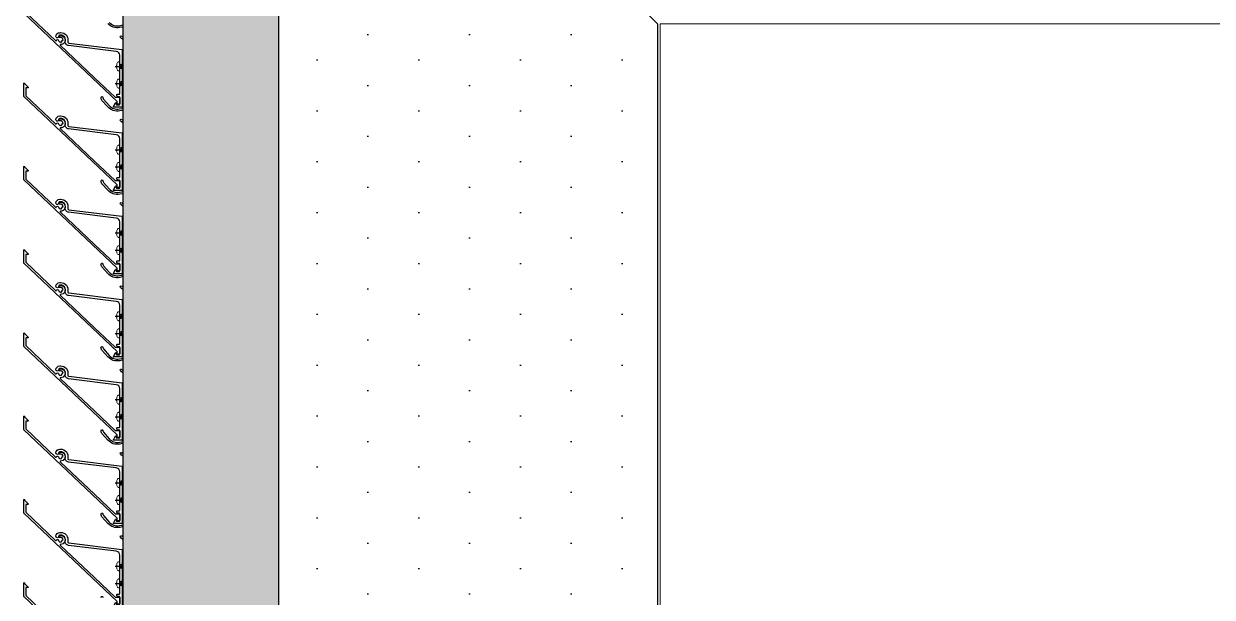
# Model space of a CAD drawing. Header units: millimetres. Extents: x 3774 to 718460, y -768339 to 192544.
# Drawn here: x 347275 to 348203, y -719597 to -719149 of the extents above; entities that cross this region are included whole.
import ezdxf

# ---------------------------------------------------------------- set-up
doc = ezdxf.new("R2010")
doc.units = ezdxf.units.MM
doc.set_wipeout_variables(frame=1)
doc.linetypes.add('CENTER', pattern=[50.8, 31.75, -6.35, 6.35, -6.35])
doc.linetypes.add('XKITLINE00', pattern=[0])
for name, color, linetype in [('010 - ASPG_ACCESSORIES_MAIN_COLOR_1', 7, 'Continuous'), ('010 - ASPG_EXTR_DEF_SUB', 7, 'Continuous'), ('010 - ASPG_EXTR_MAIN_COLOR_2', 7, 'Continuous'), ('010 - ASPG_FLASHING_MAIN_COLOR_2', 7, 'Continuous'), ('010 - ASPG_FLASHING_MAIN_COLOR_4', 7, 'Continuous'), ('010 - ASPG_FLASHING_WIPEOUT_', 7, 'Continuous'), ('010 - ASPG_FRAMING_MAIN_COLOR_2', 7, 'Continuous'), ('010 - ASPG_FRAMING_SUB_COLOR_2', 7, 'Continuous'), ('010 - ASPG_FRAMING_WIPEOUT_', 7, 'Continuous'), ('BOLT & SCREW', 7, 'Continuous'), ('Center Line', 7, 'CENTER')]:
    doc.layers.add(name, color=color, linetype=linetype)
for name, color, linetype, lineweight in [('12-GRID', 7, 'CENTER', 13), ('Bolt', 7, 'Continuous', 0), ('Part', 7, 'Continuous', 0), ('SCREW', 7, 'Continuous', 5)]:
    doc.layers.add(name, color=color, linetype=linetype, lineweight=lineweight)

# ---------------------------------------------------------------- blocks, each defined once
blk = doc.blocks.new('*A1983080')
at = {"layer": 'Part', "color": 7, "linetype": 'XKITLINE00', "lineweight": 0}
for p, q in [((1757.560001, -43.935998), (1756.679997, -43.935998)), ((1757.560001, -45.695998), (1757.560001, -43.935998)), ((1756.679998, -45.695998), (1757.560001, -45.695998))]:
    blk.add_line(p, q, dxfattribs=at)
blk = doc.blocks.new('*A1993081')
at = {"layer": 'Part', "color": 7, "linetype": 'XKITLINE00', "lineweight": 0}
for p, q in [((1756.679997, -43.775998), (1757.720001, -43.775998)), ((1757.560001, -43.935998), (1757.720001, -43.775998)), ((1757.720001, -43.775998), (1757.720001, -45.855998)), ((1757.560001, -45.695998), (1757.720001, -45.855998)), ((1757.720001, -45.855998), (1756.679998, -45.855998))]:
    blk.add_line(p, q, dxfattribs=at)
blk = doc.blocks.new('*A2013083')
at = {"layer": 'Part', "color": 7, "linetype": 'XKITLINE00', "lineweight": 0}
for p, q in [((1755.679976, -42.576001), (1755.679976, -42.416001)), ((1758.079995, -61.615963), (1758.079976, -42.415999))]:
    blk.add_line(p, q, dxfattribs=at)
blk = doc.blocks.new('*A2643146')
at = {"layer": 'Part', "color": 7, "linetype": 'XKITLINE00', "lineweight": 0}
for p, q in [((1756.840001, -44.791998), (1756.840001, -44.311998)), ((1757.320001, -44.311998), (1756.840001, -44.311998)), ((1757.320001, -44.791998), (1757.320001, -44.311998)), ((1756.840001, -44.751998), (1757.320001, -44.751998))]:
    blk.add_line(p, q, dxfattribs=at)
blk = doc.blocks.new('*A2653147')
at = {"layer": 'Bolt'}
for points in [[(1756.924, -44.792), (1756.924, -44.752), (1757.236, -44.752), (1757.236, -44.792)], [(1757.024, -44.84), (1757.024, -44.792), (1757.136, -44.792), (1757.136, -44.84)]]:
    blk.add_hatch(color=7, dxfattribs=at).paths.add_polyline_path(points, flags=17)
at = {"layer": 'Bolt', "color": 7, "linetype": 'XKITLINE00', "lineweight": 0}
for p, q in [((1757.08, -44.9034), (1757.08, -44.56)), ((1756.924, -44.792), (1756.924, -44.752)), ((1757.236, -44.792), (1757.236, -44.752)), ((1757.024, -44.84), (1757.024, -44.792)), ((1757.136, -44.84), (1757.136, -44.792))]:
    blk.add_line(p, q, dxfattribs=at)
blk = doc.blocks.new('*A2663148')
at = {"layer": 'Bolt'}
for points in [[(1757.2517, -44.1546), (1757.256, -44.176), (1757.2517, -44.1974), (1757.2396, -44.2156), (1757.2214, -44.2277), (1757.2, -44.232), (1756.96, -44.232), (1756.9386, -44.2277), (1756.9204, -44.2156), (1756.9083, -44.1974), (1756.904, -44.176), (1756.9083, -44.1546), (1756.9204, -44.1364), (1756.9386, -44.1243), (1756.96, -44.12), (1757.2, -44.12), (1757.2214, -44.1243), (1757.2396, -44.1364)], [(1757.2517, -45.4346), (1757.256, -45.456), (1757.2517, -45.4774), (1757.2396, -45.4956), (1757.2214, -45.5077), (1757.2, -45.512), (1756.96, -45.512), (1756.9386, -45.5077), (1756.9204, -45.4956), (1756.9083, -45.4774), (1756.904, -45.456), (1756.9083, -45.4346), (1756.9204, -45.4164), (1756.9386, -45.4043), (1756.96, -45.4), (1757.2, -45.4), (1757.2214, -45.4043), (1757.2396, -45.4164)]]:
    blk.add_hatch(color=7, dxfattribs=at).paths.add_polyline_path(points, flags=17)
at = {"layer": 'Bolt', "color": 7, "linetype": 'XKITLINE00', "lineweight": 0}
for p, q in [((1757.08, -44.064), (1757.08, -44.288)), ((1756.968, -44.176), (1757.192, -44.176)), ((1757.08, -45.344), (1757.08, -45.568)), ((1756.968, -45.456), (1757.192, -45.456))]:
    blk.add_line(p, q, dxfattribs=at)
blk = doc.blocks.new('*A2673149')
at = {"layer": 'Bolt', "color": 7, "linetype": 'XKITLINE00', "lineweight": 0}
for p, q in [((1756.199997, -44.463998), (1756.199997, -44.53859)), ((1756.087997, -44.575998), (1756.162589, -44.575998)), ((1756.311997, -44.575998), (1756.237405, -44.575998)), ((1756.199997, -44.687998), (1756.199997, -44.613406)), ((1756.199997, -44.943998), (1756.199997, -45.01859)), ((1756.087997, -45.055998), (1756.162589, -45.055998)), ((1756.199997, -45.167998), (1756.199997, -45.093406)), ((1756.311997, -45.055998), (1756.237405, -45.055998))]:
    blk.add_line(p, q, dxfattribs=at)
blk = doc.blocks.new('*A2703152')
at = {"layer": 'Bolt'}
for points in [[(1756.1891, -44.6309), (1756.1786, -44.6277), (1756.1689, -44.6226), (1756.1604, -44.6156), (1756.1534, -44.6071), (1756.1483, -44.5974), (1756.1451, -44.5869), (1756.144, -44.576), (1756.1451, -44.5651), (1756.1483, -44.5546), (1756.1534, -44.5449), (1756.1604, -44.5364), (1756.1689, -44.5294), (1756.1786, -44.5243), (1756.1891, -44.5211), (1756.2, -44.52), (1756.2109, -44.5211), (1756.2214, -44.5243), (1756.2311, -44.5294), (1756.2396, -44.5364), (1756.2466, -44.5449), (1756.2517, -44.5546), (1756.2549, -44.5651), (1756.256, -44.576), (1756.2549, -44.5869), (1756.2517, -44.5974), (1756.2466, -44.6071), (1756.2396, -44.6156), (1756.2311, -44.6226), (1756.2214, -44.6277), (1756.2109, -44.6309), (1756.2, -44.632)], [(1756.1891, -45.1109), (1756.1786, -45.1077), (1756.1689, -45.1026), (1756.1604, -45.0956), (1756.1534, -45.0871), (1756.1483, -45.0774), (1756.1451, -45.0669), (1756.144, -45.056), (1756.1451, -45.0451), (1756.1483, -45.0346), (1756.1534, -45.0249), (1756.1604, -45.0164), (1756.1689, -45.0094), (1756.1786, -45.0043), (1756.1891, -45.0011), (1756.2, -45), (1756.2109, -45.0011), (1756.2214, -45.0043), (1756.2311, -45.0094), (1756.2396, -45.0164), (1756.2466, -45.0249), (1756.2517, -45.0346), (1756.2549, -45.0451), (1756.256, -45.056), (1756.2549, -45.0669), (1756.2517, -45.0774), (1756.2466, -45.0871), (1756.2396, -45.0956), (1756.2311, -45.1026), (1756.2214, -45.1077), (1756.2109, -45.1109), (1756.2, -45.112)]]:
    blk.add_hatch(color=7, dxfattribs=at).paths.add_polyline_path(points, flags=17)
at = {"layer": 'Bolt', "color": 7, "linetype": 'XKITLINE00', "lineweight": 0}
for p, q in [((1756.2, -44.688), (1756.2, -44.464)), ((1756.312, -44.576), (1756.088, -44.576)), ((1756.2, -45.168), (1756.2, -44.944)), ((1756.312, -45.056), (1756.088, -45.056))]:
    blk.add_line(p, q, dxfattribs=at)
blk = doc.blocks.new('*A3013183')
at = {"layer": 'Part', "color": 7, "linetype": 'XKITLINE00', "lineweight": 0}
for p, q in [((1756.744001, -44.415998), (1756.680001, -44.415998)), ((1756.680001, -44.415998), (1756.680001, -45.215998)), ((1756.744001, -44.791998), (1756.744001, -44.415998)), ((1757.480001, -44.415998), (1757.416001, -44.415998)), ((1757.416001, -44.415998), (1757.416001, -44.791998)), ((1757.480001, -45.215998), (1757.480001, -44.415998)), ((1757.416001, -44.791998), (1756.744001, -44.791998)), ((1756.744001, -45.215998), (1756.744001, -44.839998)), ((1756.744001, -44.839998), (1757.416001, -44.839998)), ((1757.416001, -44.839998), (1757.416001, -45.215998)), ((1756.680001, -45.215998), (1756.744001, -45.215998)), ((1757.416001, -45.215998), (1757.480001, -45.215998))]:
    blk.add_line(p, q, dxfattribs=at)
blk = doc.blocks.new('*A3023184')
at = {"layer": 'Part', "color": 7, "linetype": 'XKITLINE00', "lineweight": 0}
for p, q in [((1756.679997, -42.576001), (1755.679997, -42.576001)), ((1755.679997, -42.576001), (1755.680001, -60.975964)), ((1755.744001, -60.975964), (1755.743997, -42.576001)), ((1756.616001, -60.975963), (1756.615997, -42.576001)), ((1756.679997, -44.415998), (1756.679997, -42.576001)), ((1756.680001, -58.815998), (1756.679998, -45.215998))]:
    blk.add_line(p, q, dxfattribs=at)
blk = doc.blocks.new('*A3363218')
at = {"layer": 'Part', "color": 7, "linetype": 'XKITLINE00', "lineweight": 0}
blk.add_line((1758.079976, -42.416003), (1770.88, -42.416003), dxfattribs=at)
blk = doc.blocks.new('W-1-PP19-SE-ENT3_20260407-084553_PP19_ENT3_LOPL')
at = {"color": 7, "lineweight": 0, "xscale": 125, "yscale": 125, "zscale": 125}
for name in ['*A3363218', '*A2013083', '*A3023184', '*A1993081', '*A1983080', '*A2663148', '*A2643146', '*A3013183', '*A2673149', '*A2703152', '*A2653147']:
    blk.add_blockref(name, (-226235, 11475), dxfattribs=at)
blk = doc.blocks.new('PZG35-9D5')
at = {"layer": 'Center Line', "color": 7}
blk.add_line((0, 3.73), (0, -10.53), dxfattribs=at)
at = {"layer": 'SCREW', "color": 7}
for p, q in [((-1.4, 0), (-1.4, -1.09)), ((1.4, 0), (1.4, -0.59)), ((-1.85, -1.4), (1.85, -0.9)), ((-1.85, -1.4), (-1.4, -1.09)), ((-1.85, -1.4), (-1.4, -1.71)), ((-1.85, -2.7), (1.85, -2.2)), ((-1.85, -2.7), (-1.4, -2.39)), ((-1.85, -2.7), (-1.4, -3.01)), ((-1.85, -4), (-1.4, -3.69)), ((-1.85, -4), (-0.99, -3.88)), ((-1.85, -4), (-1.4, -4.31)), ((-1.4, -1.09), (1.4, -0.59)), ((-1.4, -1.71), (1.4, -1.21)), ((-1.4, -1.71), (-1.4, -2.39)), ((-1.4, -2.39), (1.4, -1.89)), ((-1.4, -3.01), (1.4, -2.51)), ((-1.4, -3.01), (-1.4, -3.69)), ((-1.4, -3.69), (-0.84, -3.59)), ((-1.4, -4.31), (-1.18, -4.27)), ((-1.4, -4.31), (-1.4, -8.1)), ((0, -9.5), (-1.4, -8.1)), ((0, -9.5), (1.4, -8.1)), ((0.56, -3.34), (1.4, -3.19)), ((0.71, -3.65), (1.85, -3.5)), ((0.71, -3.93), (1.4, -3.81)), ((0.71, -4.61), (1.4, -4.49)), ((0.71, -4.95), (1.85, -4.8)), ((0.71, -5.23), (1.4, -5.11)), ((1.85, -0.9), (1.4, -0.59)), ((1.85, -0.9), (1.4, -1.21)), ((1.4, -1.21), (1.4, -1.89)), ((1.85, -2.2), (1.4, -1.89)), ((1.85, -2.2), (1.4, -2.51)), ((1.4, -2.51), (1.4, -3.19)), ((1.85, -3.5), (1.4, -3.19)), ((1.85, -3.5), (1.4, -3.81)), ((1.4, -3.81), (1.4, -4.49)), ((1.85, -4.8), (1.4, -4.49)), ((1.85, -4.8), (1.4, -5.11)), ((1.4, -5.11), (1.4, -8.1))]:
    blk.add_line(p, q, dxfattribs=at)
blk.add_lwpolyline([(0, -9.5), (0.71, -5.23), (0.71, -3.6, 0.417657), (0.41, -3.3, 0.108102), (-0.84, -3.59), (-1.4, -4.7)], format="xyb", dxfattribs=at)
blk = doc.blocks.new('*U8304')
at = {"layer": 'SCREW', "color": 7}
blk.add_lwpolyline([(3.03, 1.78, 0.09906), (0.8, 2.55), (0.8, 2.27), (-0.8, 2.27), (-0.8, 2.55, 0.09906), (-3.03, 1.78, 0.266588), (-3.5, 0.96), (-3.5, 0.2, 0.414214), (-3.3, 0), (3.3, 0, 0.414214), (3.5, 0.2), (3.5, 0.96, 0.266588)], format="xyb", close=True, dxfattribs=at)
blk.add_blockref('PZG35-9D5', (0, 0), dxfattribs=at)
blk = doc.blocks.new('*U8306')
at = {"color": 7}
blk.add_point((0, 0), dxfattribs=at)
at = {"layer": '010 - ASPG_ACCESSORIES_MAIN_COLOR_1', "color": 7}
blk.add_lwpolyline([(-39.7, -0.6, 0.414214), (-40, -0.9), (-40, -7.37, 0.57735), (-39.65, -7.57), (-36.64, -5.83, 0.767327), (-36.79, -5.3), (-37.9, -5.3, -0.414214), (-38.2, -5), (-38.2, -2.8, -0.414214), (-38, -2.6), (-32.18, -2.6, -0.388879), (-31.98, -2.78), (-31.85, -4.34, 0.388879), (-31.35, -4.8), (-30.3, -4.8, 0.414214), (-30, -4.5), (-30, -2.9, -0.414214), (-29.7, -2.6), (0.41, -2.6, -0.378969), (3.39, -5.24), (7.95, -42.52, 0.446593), (11.62, -45.08, -0.489802), (16.08, -48.68), (16.06, -49.36, -0.18248), (15.8, -50.02, -0.267949), (15.33, -50.17, 1.122115), (15.1, -52.34, 0.405004), (18.06, -49.4), (18.08, -48.72, 0.489805), (11.16, -43.13, -0.446597), (9.94, -42.28), (4.87, -0.85, 0.364176), (4.57, -0.6)], format="xyb", close=True, dxfattribs=at)
at = {"layer": '010 - ASPG_EXTR_DEF_SUB', "color": 7}
for p in [(-40, -0.5), (43.44, -76.9), (43.44, -77.5)]:
    blk.add_point(p, dxfattribs=at)
at = {"layer": '010 - ASPG_EXTR_MAIN_COLOR_2', "color": 7}
blk.add_lwpolyline([(11.37, -48.15), (11.47, -47.44), (12.18, -47.56), (12.29, -46.79, -0.535538), (14.19, -49.17, 0.991572), (15.66, -49.58, 1.157025), (8.79, -48.77, -0.688558), (8.27, -48.99), (-17.14, -22.17), (-32.34, -6.13), (-32.34, -2.9, 0.414312), (-32.64, -2.6), (-37.54, -2.6, 0.414116), (-37.84, -2.9), (-37.84, -4.3, 0.414214), (-37.54, -4.6), (-35.99, -4.6, -0.205895), (-35.77, -4.69), (33.23, -77.5), (43.14, -77.5, 0.668179), (43.36, -76.99), (40.52, -74.15, 0.668179), (40.01, -74.36), (40.01, -76), (33.87, -76), (11.86, -52.78, -0.558354), (12.08, -51.95, 0.766275), (12.04, -50.39, -0.438583), (10.71, -48.05)], format="xyb", close=True, dxfattribs=at)
at = {"layer": 'SCREW', "color": 7, "rotation": 180}
for p in [(-21.65, -2.5), (-8.24, -2.5)]:
    blk.add_blockref('*U8304', p, dxfattribs=at)
blk = doc.blocks.new('*U5814')
at = {"color": 7}
blk.add_wipeout([(1525, 4), (60, 4), (60, 69.3), (1525, 69.3)], dxfattribs=at).dxf.layer = '010 - ASPG_FRAMING_WIPEOUT_'
at = {"layer": '010 - ASPG_FRAMING_MAIN_COLOR_2', "color": 7}
blk.add_lwpolyline([(1495, 69.3), (90, 69.3), (90, 6), (1495, 6)], close=True, dxfattribs=at)
at = {"layer": '010 - ASPG_FRAMING_SUB_COLOR_2', "color": 7}
for points in [[(1525, 4), (60, 4), (60, 69.3), (1525, 69.3)], [(60, 2), (60, 4), (1525, 4), (1525, 2)]]:
    blk.add_lwpolyline(points, close=True, dxfattribs=at)
at = {"color": 7, "xscale": -1, "rotation": 180}
for p in [(705, 69.3), (770, 69.3), (835, 69.3), (900, 69.3), (965, 69.3), (1030, 69.3), (1095, 69.3), (1160, 69.3)]:
    blk.add_blockref('*U8306', p, dxfattribs=at)
blk = doc.blocks.new('W-1-PP19-SE-ENT3_20260407-085125_PP19_ENT3_ASPG_PL')
at = {"color": 7, "rotation": 90}
blk.add_blockref('*U5814', (-6825, 4988), dxfattribs=at)
blk = doc.blocks.new('*U8303')
at = {"layer": '12-GRID', "color": 7, "linetype": 'CENTER'}
for p, q in [((0, -6.2), (0, 2.2)), ((-4.2, -2), (4.2, -2))]:
    blk.add_line(p, q, dxfattribs=at)
at = {"layer": 'BOLT & SCREW', "color": 7}
for p, q in [((-0.55, -1.77), (-1.77, -1.56)), ((-0.55, -2.23), (-1.77, -2.44)), ((-0.46, -1.77), (-0.88, -1.56)), ((-0.46, -2.23), (-0.88, -2.44)), ((-0.23, -1.45), (-0.44, -0.23)), ((-0.23, -1.54), (-0.44, -1.12)), ((-0.23, -2.46), (-0.44, -2.88)), ((-0.23, -2.55), (-0.44, -3.77)), ((0.23, -1.45), (0.44, -0.23)), ((0.23, -1.54), (0.44, -1.12)), ((0.44, -2.88), (0.23, -2.46)), ((0.23, -2.55), (0.44, -3.77)), ((0.46, -1.77), (0.88, -1.56)), ((0.46, -2.23), (0.88, -2.44)), ((0.55, -1.77), (1.77, -1.56)), ((0.55, -2.23), (1.77, -2.44))]:
    blk.add_line(p, q, dxfattribs=at)
for points in [[(-1.77, -1.56), (-0.88, -1.56, 0.414214), (-0.44, -1.12), (-0.44, -0.23), (0.44, -0.23), (0.44, -1.12, 0.414214), (0.88, -1.56), (1.77, -1.56), (1.77, -2.44), (0.88, -2.44, 0.414214), (0.44, -2.88), (0.44, -3.77), (-0.44, -3.77), (-0.44, -2.88, 0.414214), (-0.88, -2.44), (-1.77, -2.44)], [(0.23, -2.46, -0.414214), (0.46, -2.23), (0.55, -2.23), (0.55, -1.77), (0.46, -1.77, -0.414214), (0.23, -1.54), (0.23, -1.45), (-0.23, -1.45), (-0.23, -1.54, -0.414214), (-0.46, -1.77), (-0.55, -1.77), (-0.55, -2.23), (-0.46, -2.23, -0.414214), (-0.23, -2.46), (-0.23, -2.55), (0.23, -2.55)]]:
    blk.add_lwpolyline(points, format="xyb", close=True, dxfattribs=at)
blk.add_circle((0, -2), 3.5, dxfattribs=at)
blk = doc.blocks.new('*U7005')
at = {"layer": '010 - ASPG_EXTR_DEF_SUB', "color": 7}
for p in [(650, 0), (715, 0), (780, 0), (845, 0), (910, 0), (975, 0)]:
    blk.add_point(p, dxfattribs=at)
at = {"layer": '010 - ASPG_EXTR_MAIN_COLOR_2', "color": 7}
for points in [[(592.09, -9.87, 1.107655), (592.13, -8.33, -0.215596)], [(590.7, 26.89, -0.381721), (595.27, 9.07, 0.977382), (596.62, 8.41, 0.361105), (592.41, 27.5, -0.496126), (592.44, 30.69, 0.003188), (594.06, 31.9, -0.002827), (595.56, 33.07, 0.077048), (628.74, 68.44, -0.247674), (628.99, 68.57), (630.98, 68.57, -0.044131), (631.47, 68.5, -0.125846), (633.96, 67.21, -0.098851), (634.82, 66.03, -0.205828), (634.79, 61.2, -0.115116), (631.37, 57.18, 0.822373), (632.46, 56.1, 0.109185), (636.15, 60.56, 0.208323), (636.19, 66.64, 0.100528), (634.97, 68.32, 0.145116), (631.29, 70.07), (615.76, 70.07, 0.433659), (615.46, 69.75), (615.84, 63.96, 0.082069), (615.86, 63.87, 0.720654), (617.33, 63.97, 0.079224), (617.34, 64.07), (617.07, 68.14, -0.433659), (617.47, 68.57), (625.86, 68.57, -0.607385), (626.35, 67.62, -0.045829), (607.78, 45.76, -0.560492), (607.29, 45.89, 0.31786), (604.21, 48.24, 0.953288), (604.08, 46.72, -2.423004), (602.26, 44.89, 0.952315), (600.74, 44.76, 0.300821), (602.89, 41.76, -0.560492), (602.98, 41.25, -0.019425), (593.62, 33.46, -0.552501), (593.15, 33.64, 0.344461), (589.99, 36.3, 0.952015)], [(1043.56, 29.38, 0.030674), (1028.46, 15.06, 0.4171), (1029.11, 5.27, 0.935553), (1030.1, 6.41, -0.43441), (1029.8, 14.29, -0.014998), (1036.92, 21.45, -0.738349), (1039.92, 19.76, 0.004917), (1036.81, 4.8, 0.263611), (1039.88, -4.46)], [(1040.89, -3.35, -0.263611), (1038.28, 4.51, -0.004855), (1041.34, 19.26, 0.23396)]]:
    blk.add_lwpolyline(points, format="xyb", dxfattribs=at)
for points in [[(680.76, 70.07, 0.433659), (680.46, 69.75), (680.84, 63.96, 0.082069), (680.86, 63.87, 0.720654), (682.33, 63.97, 0.079224), (682.34, 64.07), (682.07, 68.14, -0.433659), (682.47, 68.57), (690.86, 68.57, -0.607385), (691.35, 67.62, -0.045829), (672.78, 45.76, -0.560492), (672.29, 45.89, 0.31786), (669.21, 48.24, 0.953288), (669.08, 46.72, -2.423004), (667.26, 44.89, 0.952315), (665.74, 44.76, 0.300821), (667.89, 41.76, -0.560492), (667.98, 41.25, -0.019425), (658.62, 33.46, -0.552501), (658.15, 33.64, 0.344461), (654.99, 36.3, 0.952015), (654.86, 34.78, -2.423186), (653.04, 32.95, 0.952015), (651.52, 32.82, 0.2854), (653.49, 29.89, -0.553378), (653.56, 29.38, 0.030674), (638.46, 15.06, 0.4171), (639.11, 5.27, 0.935553), (640.1, 6.41, -0.43441), (639.8, 14.29, -0.014998), (646.92, 21.45, -0.738349), (649.92, 19.76, 0.004917), (646.81, 4.8, 0.263611), (649.88, -4.46), (655, -9.08, 0.125884), (656.27, -9.75, 0.044275), (657.09, -9.87, 1.107655), (657.13, -8.33, -0.215596), (656.02, -7.99), (650.89, -3.35, -0.263611), (648.28, 4.51, -0.004855), (651.34, 19.26, 0.23396), (650.82, 21.95, -0.24081), (650.71, 24.9, -0.104157), (650.78, 25), (652.99, 26.93, -0.229021), (655.7, 26.89, -0.381721), (660.27, 9.07, 0.977382), (661.62, 8.41, 0.361105), (657.41, 27.5, -0.496126), (657.44, 30.69, 0.003188), (659.06, 31.9, -0.002827), (660.56, 33.07, 0.077048), (693.74, 68.44, -0.247674), (693.99, 68.57), (695.98, 68.57, -0.044131), (696.47, 68.5, -0.125846), (698.96, 67.21, -0.098851), (699.82, 66.03, -0.205828), (699.79, 61.2, -0.115116), (696.37, 57.18, 0.822373), (697.46, 56.1, 0.109185), (701.15, 60.56, 0.208323), (701.19, 66.64, 0.100528), (699.97, 68.32, 0.145116), (696.29, 70.07)], [(745.76, 70.07, 0.433659), (745.46, 69.75), (745.84, 63.96, 0.082069), (745.86, 63.87, 0.720654), (747.33, 63.97, 0.079224), (747.34, 64.07), (747.07, 68.14, -0.433659), (747.47, 68.57), (755.86, 68.57, -0.607385), (756.35, 67.62, -0.045829), (737.78, 45.76, -0.560492), (737.29, 45.89, 0.31786), (734.21, 48.24, 0.953288), (734.08, 46.72, -2.423004), (732.26, 44.89, 0.952315), (730.74, 44.76, 0.300821), (732.89, 41.76, -0.560492), (732.98, 41.25, -0.019425), (723.62, 33.46, -0.552501), (723.15, 33.64, 0.344461), (719.99, 36.3, 0.952015), (719.86, 34.78, -2.423186), (718.04, 32.95, 0.952015), (716.52, 32.82, 0.2854), (718.49, 29.89, -0.553378), (718.56, 29.38, 0.030674), (703.46, 15.06, 0.4171), (704.11, 5.27, 0.935553), (705.1, 6.41, -0.43441), (704.8, 14.29, -0.014998), (711.92, 21.45, -0.738349), (714.92, 19.76, 0.004917), (711.81, 4.8, 0.263611), (714.88, -4.46), (720, -9.08, 0.125884), (721.27, -9.75, 0.044275), (722.09, -9.87, 1.107655), (722.13, -8.33, -0.215596), (721.02, -7.99), (715.89, -3.35, -0.263611), (713.28, 4.51, -0.004855), (716.34, 19.26, 0.23396), (715.82, 21.95, -0.24081), (715.71, 24.9, -0.104157), (715.78, 25), (717.99, 26.93, -0.229021), (720.7, 26.89, -0.381721), (725.27, 9.07, 0.977382), (726.62, 8.41, 0.361105), (722.41, 27.5, -0.496126), (722.44, 30.69, 0.003188), (724.06, 31.9, -0.002827), (725.56, 33.07, 0.077048), (758.74, 68.44, -0.247674), (758.99, 68.57), (760.98, 68.57, -0.044131), (761.47, 68.5, -0.125846), (763.96, 67.21, -0.098851), (764.82, 66.03, -0.205828), (764.79, 61.2, -0.115116), (761.37, 57.18, 0.822373), (762.46, 56.1, 0.109185), (766.15, 60.56, 0.208323), (766.19, 66.64, 0.100528), (764.97, 68.32, 0.145116), (761.29, 70.07)], [(810.76, 70.07, 0.433659), (810.46, 69.75), (810.84, 63.96, 0.082069), (810.86, 63.87, 0.720654), (812.33, 63.97, 0.079224), (812.34, 64.07), (812.07, 68.14, -0.433659), (812.47, 68.57), (820.86, 68.57, -0.607385), (821.35, 67.62, -0.045829), (802.78, 45.76, -0.560492), (802.29, 45.89, 0.31786), (799.21, 48.24, 0.953288), (799.08, 46.72, -2.423004), (797.26, 44.89, 0.952315), (795.74, 44.76, 0.300821), (797.89, 41.76, -0.560492), (797.98, 41.25, -0.019425), (788.62, 33.46, -0.552501), (788.15, 33.64, 0.344461), (784.99, 36.3, 0.952015), (784.86, 34.78, -2.423186), (783.04, 32.95, 0.952015), (781.52, 32.82, 0.2854), (783.49, 29.89, -0.553378), (783.56, 29.38, 0.030674), (768.46, 15.06, 0.4171), (769.11, 5.27, 0.935553), (770.1, 6.41, -0.43441), (769.8, 14.29, -0.014998), (776.92, 21.45, -0.738349), (779.92, 19.76, 0.004917), (776.81, 4.8, 0.263611), (779.88, -4.46), (785, -9.08, 0.125884), (786.27, -9.75, 0.044275), (787.09, -9.87, 1.107655), (787.13, -8.33, -0.215596), (786.02, -7.99), (780.89, -3.35, -0.263611), (778.28, 4.51, -0.004855), (781.34, 19.26, 0.23396), (780.82, 21.95, -0.24081), (780.71, 24.9, -0.104157), (780.78, 25), (782.99, 26.93, -0.229021), (785.7, 26.89, -0.381721), (790.27, 9.07, 0.977382), (791.62, 8.41, 0.361105), (787.41, 27.5, -0.496126), (787.44, 30.69, 0.003188), (789.06, 31.9, -0.002827), (790.56, 33.07, 0.077048), (823.74, 68.44, -0.247674), (823.99, 68.57), (825.98, 68.57, -0.044131), (826.47, 68.5, -0.125846), (828.96, 67.21, -0.098851), (829.82, 66.03, -0.205828), (829.79, 61.2, -0.115116), (826.37, 57.18, 0.822373), (827.46, 56.1, 0.109185), (831.15, 60.56, 0.208323), (831.19, 66.64, 0.100528), (829.97, 68.32, 0.145116), (826.29, 70.07)], [(875.76, 70.07, 0.433659), (875.46, 69.75), (875.84, 63.96, 0.082069), (875.86, 63.87, 0.720654), (877.33, 63.97, 0.079224), (877.34, 64.07), (877.07, 68.14, -0.433659), (877.47, 68.57), (885.86, 68.57, -0.607385), (886.35, 67.62, -0.045829), (867.78, 45.76, -0.560492), (867.29, 45.89, 0.31786), (864.21, 48.24, 0.953288), (864.08, 46.72, -2.423004), (862.26, 44.89, 0.952315), (860.74, 44.76, 0.300821), (862.89, 41.76, -0.560492), (862.98, 41.25, -0.019425), (853.62, 33.46, -0.552501), (853.15, 33.64, 0.344461), (849.99, 36.3, 0.952015), (849.86, 34.78, -2.423186), (848.04, 32.95, 0.952015), (846.52, 32.82, 0.2854), (848.49, 29.89, -0.553378), (848.56, 29.38, 0.030674), (833.46, 15.06, 0.4171), (834.11, 5.27, 0.935553), (835.1, 6.41, -0.43441), (834.8, 14.29, -0.014998), (841.92, 21.45, -0.738349), (844.92, 19.76, 0.004917), (841.81, 4.8, 0.263611), (844.88, -4.46), (850, -9.08, 0.125884), (851.27, -9.75, 0.044275), (852.09, -9.87, 1.107655), (852.13, -8.33, -0.215596), (851.02, -7.99), (845.89, -3.35, -0.263611), (843.28, 4.51, -0.004855), (846.34, 19.26, 0.23396), (845.82, 21.95, -0.24081), (845.71, 24.9, -0.104157), (845.78, 25), (847.99, 26.93, -0.229021), (850.7, 26.89, -0.381721), (855.27, 9.07, 0.977382), (856.62, 8.41, 0.361105), (852.41, 27.5, -0.496126), (852.44, 30.69, 0.003188), (854.06, 31.9, -0.002827), (855.56, 33.07, 0.077048), (888.74, 68.44, -0.247674), (888.99, 68.57), (890.98, 68.57, -0.044131), (891.47, 68.5, -0.125846), (893.96, 67.21, -0.098851), (894.82, 66.03, -0.205828), (894.79, 61.2, -0.115116), (891.37, 57.18, 0.822373), (892.46, 56.1, 0.109185), (896.15, 60.56, 0.208323), (896.19, 66.64, 0.100528), (894.97, 68.32, 0.145116), (891.29, 70.07)], [(940.76, 70.07, 0.433659), (940.46, 69.75), (940.84, 63.96, 0.082069), (940.86, 63.87, 0.720654), (942.33, 63.97, 0.079224), (942.34, 64.07), (942.07, 68.14, -0.433659), (942.47, 68.57), (950.86, 68.57, -0.607385), (951.35, 67.62, -0.045829), (932.78, 45.76, -0.560492), (932.29, 45.89, 0.31786), (929.21, 48.24, 0.953288), (929.08, 46.72, -2.423004), (927.26, 44.89, 0.952315), (925.74, 44.76, 0.300821), (927.89, 41.76, -0.560492), (927.98, 41.25, -0.019425), (918.62, 33.46, -0.552501), (918.15, 33.64, 0.344461), (914.99, 36.3, 0.952015), (914.86, 34.78, -2.423186), (913.04, 32.95, 0.952015), (911.52, 32.82, 0.2854), (913.49, 29.89, -0.553378), (913.56, 29.38, 0.030674), (898.46, 15.06, 0.4171), (899.11, 5.27, 0.935553), (900.1, 6.41, -0.43441), (899.8, 14.29, -0.014998), (906.92, 21.45, -0.738349), (909.92, 19.76, 0.004917), (906.81, 4.8, 0.263611), (909.88, -4.46), (915, -9.08, 0.125884), (916.27, -9.75, 0.044275), (917.09, -9.87, 1.107655), (917.13, -8.33, -0.215596), (916.02, -7.99), (910.89, -3.35, -0.263611), (908.28, 4.51, -0.004855), (911.34, 19.26, 0.23396), (910.82, 21.95, -0.24081), (910.71, 24.9, -0.104157), (910.78, 25), (912.99, 26.93, -0.229021), (915.7, 26.89, -0.381721), (920.27, 9.07, 0.977382), (921.62, 8.41, 0.361105), (917.41, 27.5, -0.496126), (917.44, 30.69, 0.003188), (919.06, 31.9, -0.002827), (920.56, 33.07, 0.077048), (953.74, 68.44, -0.247674), (953.99, 68.57), (955.98, 68.57, -0.044131), (956.47, 68.5, -0.125846), (958.96, 67.21, -0.098851), (959.82, 66.03, -0.205828), (959.79, 61.2, -0.115116), (956.37, 57.18, 0.822373), (957.46, 56.1, 0.109185), (961.15, 60.56, 0.208323), (961.19, 66.64, 0.100528), (959.97, 68.32, 0.145116), (956.29, 70.07)], [(1005.76, 70.07, 0.433659), (1005.46, 69.75), (1005.84, 63.96, 0.082069), (1005.86, 63.87, 0.720654), (1007.33, 63.97, 0.079224), (1007.34, 64.07), (1007.07, 68.14, -0.433659), (1007.47, 68.57), (1015.86, 68.57, -0.607385), (1016.35, 67.62, -0.045829), (997.78, 45.76, -0.560492), (997.29, 45.89, 0.31786), (994.21, 48.24, 0.953288), (994.08, 46.72, -2.423004), (992.26, 44.89, 0.952315), (990.74, 44.76, 0.300821), (992.89, 41.76, -0.560492), (992.98, 41.25, -0.019425), (983.62, 33.46, -0.552501), (983.15, 33.64, 0.344461), (979.99, 36.3, 0.952015), (979.86, 34.78, -2.423186), (978.04, 32.95, 0.952015), (976.52, 32.82, 0.2854), (978.49, 29.89, -0.553378), (978.56, 29.38, 0.030674), (963.46, 15.06, 0.4171), (964.11, 5.27, 0.935553), (965.1, 6.41, -0.43441), (964.8, 14.29, -0.014998), (971.92, 21.45, -0.738349), (974.92, 19.76, 0.004917), (971.81, 4.8, 0.263611), (974.88, -4.46), (980, -9.08, 0.125884), (981.27, -9.75, 0.044275), (982.09, -9.87, 1.107655), (982.13, -8.33, -0.215596), (981.02, -7.99), (975.89, -3.35, -0.263611), (973.28, 4.51, -0.004855), (976.34, 19.26, 0.23396), (975.82, 21.95, -0.24081), (975.71, 24.9, -0.104157), (975.78, 25), (977.99, 26.93, -0.229021), (980.7, 26.89, -0.381721), (985.27, 9.07, 0.977382), (986.62, 8.41, 0.361105), (982.41, 27.5, -0.496126), (982.44, 30.69, 0.003188), (984.06, 31.9, -0.002827), (985.56, 33.07, 0.077048), (1018.74, 68.44, -0.247674), (1018.99, 68.57), (1020.98, 68.57, -0.044131), (1021.47, 68.5, -0.125846), (1023.96, 67.21, -0.098851), (1024.82, 66.03, -0.205828), (1024.79, 61.2, -0.115116), (1021.37, 57.18, 0.822373), (1022.46, 56.1, 0.109185), (1026.15, 60.56, 0.208323), (1026.19, 66.64, 0.100528), (1024.97, 68.32, 0.145116), (1021.29, 70.07)]]:
    blk.add_lwpolyline(points, format="xyb", close=True, dxfattribs=at)
at = {"color": 7, "rotation": 179.999999999989}
for p in [(604.09, 42.89), (669.09, 42.89), (734.09, 42.89), (799.09, 42.89), (864.09, 42.89), (929.09, 42.89), (994.09, 42.89), (589.87, 30.95), (654.87, 30.95), (719.87, 30.95), (784.87, 30.95), (849.87, 30.95), (914.87, 30.95), (979.87, 30.95)]:
    blk.add_blockref('*U8303', p, dxfattribs=at)
blk = doc.blocks.new('*U8212')
at = {"color": 7}
blk.add_wipeout([(0, -52), (1481, -52), (1185, -348), (0, -348)], dxfattribs=at).dxf.layer = '010 - ASPG_FLASHING_WIPEOUT_'
at = {"layer": '010 - ASPG_FLASHING_WIPEOUT_'}
h = blk.add_hatch(dxfattribs=at)
h.set_pattern_fill('DOTS', scale=0.5)
h.set_pattern_definition([(0, (0, 0), (19.8438, 39.6875), [0, -39.6875])])
h.paths.add_polyline_path([(0, -52), (1481, -52), (1185, -348), (0, -348)])
at = {"layer": '010 - ASPG_FLASHING_MAIN_COLOR_2', "color": 7}
blk.add_lwpolyline([(0, -52), (1481, -52), (1185, -348), (0, -348)], close=True, dxfattribs=at)
at = {"color": 7}
blk.add_wipeout([(0, 69.3), (1602.3, 69.3), (1481, -52), (0, -52)], dxfattribs=at).dxf.layer = '010 - ASPG_FLASHING_WIPEOUT_'
at = {"layer": '010 - ASPG_FLASHING_WIPEOUT_'}
h = blk.add_hatch(dxfattribs=at)
h.set_pattern_fill('DOTS', scale=0.1)
h.set_pattern_definition([(0, (0, 0), (3.96875, 7.9375), [0, -7.9375])])
h.paths.add_polyline_path([(0, 69.3), (1602.3, 69.3), (1481, -52), (0, -52)])
at = {"layer": '010 - ASPG_FLASHING_MAIN_COLOR_4', "color": 7}
blk.add_lwpolyline([(0, 69.3), (1602.3, 69.3), (1481, -52), (0, -52)], close=True, dxfattribs=at)

msp = doc.modelspace()

# ---------------------------------------------------------------- block references
at = {"color": 7}
msp.add_blockref('W-1-PP19-SE-ENT3_20260407-084553_PP19_ENT3_LOPL', (354246.645, -725322.382), dxfattribs=at)

# ---------------------------------------------------------------- next in the draw order: block references
msp.add_blockref('W-1-PP19-SE-ENT3_20260407-085125_PP19_ENT3_ASPG_PL', (354246.645, -725322.382), dxfattribs=at)

# ---------------------------------------------------------------- next in the draw order: block references
at = {"color": 7, "yscale": -1, "rotation": 90}
msp.add_blockref('*U7005', (347344.978, -720189.149), dxfattribs=at)

# ---------------------------------------------------------------- next in the draw order: block references
at = {"color": 7, "xscale": -1, "yscale": -1, "rotation": 270}
msp.add_blockref('*U8212', (347421.645, -720334.382), dxfattribs=at)

doc.saveas('drawing.dxf')
